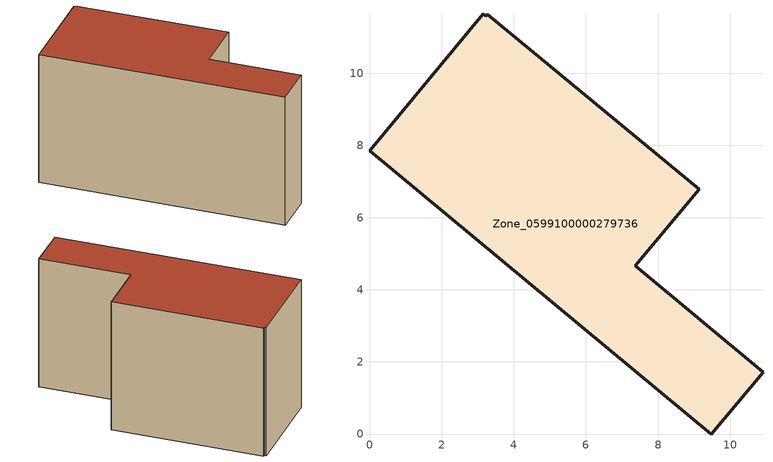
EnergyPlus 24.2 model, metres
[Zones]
Zone_0599100000279736
 floor ground (C_G): 0,7.86 3.16,11.65 3.22,11.58 3.27,11.64 9.14,6.79 7.37,4.67 10.91,1.72 9.47,0 z0
 wall outside (C_F): 9.47,0 10.91,1.72 7.37,4.67 9.14,6.79 3.27,11.64 3.22,11.58 3.16,11.65 0,7.86 9.47,0 z0:6.89
 roof outside (C_R): 3.16,11.65 0,7.86 9.47,0 10.91,1.72 7.37,4.67 9.14,6.79 3.27,11.64 3.22,11.58 z6.89
[BUILDING]
Pand.0599100000279736: North Axis=0; Terrain=City; Loads Convergence Tolerance Value=0.04; Temperature Convergence Tolerance Value=0.4; Solar Distribution=FullExterior; Maximum Number of Warmup Days=25; Minimum Number of Warmup Days=1
[Site:Location]
Rotterdam.The.Hague.AP_ZH_NLD Design_Conditions: Latitude=51.96; Longitude=4.45; Time Zone=1; Elevation=-4.5
[SITE:GROUNDTEMPERATURE:BUILDINGSURFACE]
18, 18, 18, 18, 18, 18, 18, 18, 18, 18, 18, 18
[MATERIAL] Thermal Absorptance=0.9; Solar Absorptance=0.7; Visible Absorptance=0.7
Name | Roughness | Thickness | Conductivity | Density | Specific Heat
G.TI.1946 | MediumSmooth | 0.15 | 1 | 540 | 1210
F.TI.1946 | Rough | 0.3 | 0.857143 | 1920 | 840
R.TI.1946 | MediumRough | 0.2 | 0.1 | 1500 | 1000
[CONSTRUCTION]
C_G: G.TI.1946
C_F: F.TI.1946
C_R: R.TI.1946
[ZONE]
Zone_0599100000279736: Type=1; Multiplier=1; Ceiling Height=Autocalculate; Volume=Autocalculate; Floor Area=autocalculate; Part of Total Floor Area=Yes
[ZONEINFILTRATION:DESIGNFLOWRATE]
Infil_Zone_0599100000279736: Zone or ZoneList or Space or SpaceList=Zone_0599100000279736; Schedule=AlwaysOn; Design Flow Rate Calculation Method=Flow/Area; Flow Rate per Floor Area=0.003; Constant Term Coefficient=1; Temperature Term Coefficient=0; Velocity Term Coefficient=0; Velocity Squared Term Coefficient=0
[HVACTEMPLATE:ZONE:IDEALLOADSAIRSYSTEM]
Zone_0599100000279736: Maximum Heating Supply Air Temperature=50; Minimum Cooling Supply Air Temperature=13; Maximum Heating Supply Air Humidity Ratio=0.0156; Minimum Cooling Supply Air Humidity Ratio=0.0077; Heating Limit=NoLimit; Cooling Limit=NoLimit; Dehumidification Control Type=ConstantSensibleHeatRatio; Cooling Sensible Heat Ratio=0.7; Dehumidification Setpoint=60; Humidification Control Type=None; Humidification Setpoint=30; Outdoor Air Method=None; Outdoor Air Flow Rate per Person=0.00944; Outdoor Air Flow Rate per Zone Floor Area=0; Outdoor Air Flow Rate per Zone=0; Demand Controlled Ventilation Type=None; Outdoor Air Economizer Type=NoEconomizer; Heat Recovery Type=None; Sensible Heat Recovery Effectiveness=0.7; Latent Heat Recovery Effectiveness=0.65
[ZONECONTROL:THERMOSTAT]
ThermostatControl_Zone_0599100000279736: Zone or ZoneList=Zone_0599100000279736; Control Type Schedule=DualSetpointControlType; Control 1=Thermostat_Zone_0599100000279736; Temperature Difference Between Cutout And Setpoint=0
[THERMOSTATSETPOINT:DUALSETPOINT]
Thermostat_Zone_0599100000279736: Heating Setpoint Temperature Schedule=HeatingSetpoint_Zone_0599100000279736; Cooling Setpoint Temperature Schedule=CoolingSetpoint_Zone_0599100000279736
[SCHEDULE:COMPACT]
HeatingSetpoint_Zone_0599100000279736: Through: 12/31, For: AllDays, Until: 24:00, 21
CoolingSetpoint_Zone_0599100000279736: Through: 12/31, For: AllDays, Until: 24:00, 24
DualSetpointControlType: Through: 12/31, For: AllDays, Until: 24:00, 4
AlwaysOn: Through: 12/31, For: AllDays, Until: 24:00, 1
